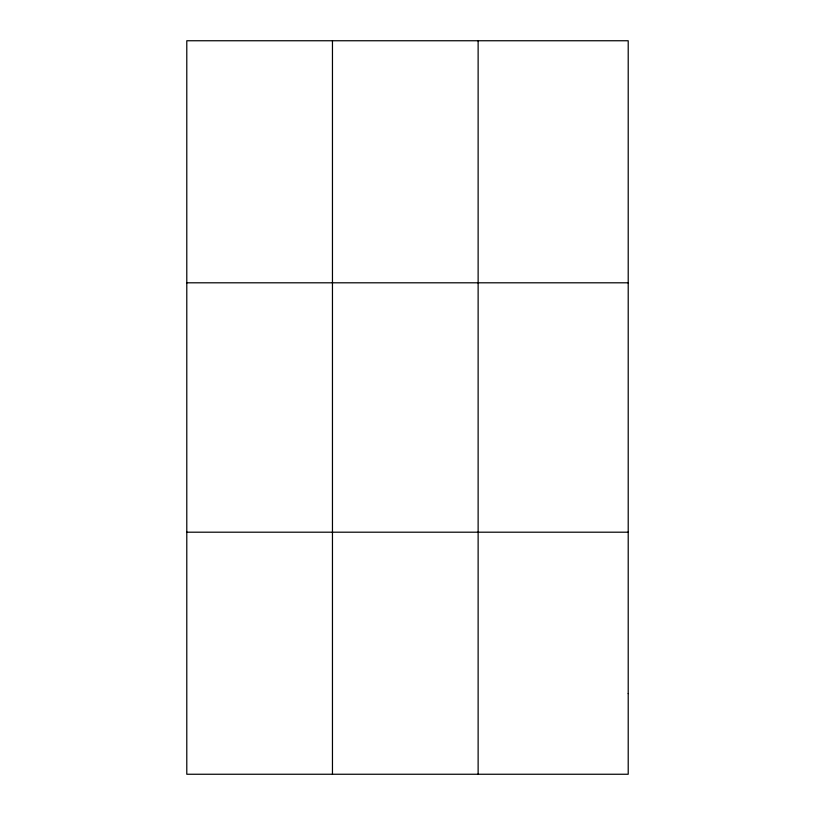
<?xml version="1.0" encoding="UTF-8"?>
<svg xmlns="http://www.w3.org/2000/svg" width="815" height="815" viewBox="0 0 815 815"><rect width="100%" height="100%" fill="white"/><g stroke="black" fill="none" stroke-linecap="round" stroke-linejoin="round"><path stroke-width="1.22" d="M332.459 774.25L332.459 40.75M478.13 774.25L478.13 40.75M186.788 282.805L628.212 282.805M186.788 532.195L628.212 532.195M628.212 693.565L628.212 774.25L186.788 774.25L186.788 40.75L628.212 40.75L628.212 693.565"/></g></svg>
